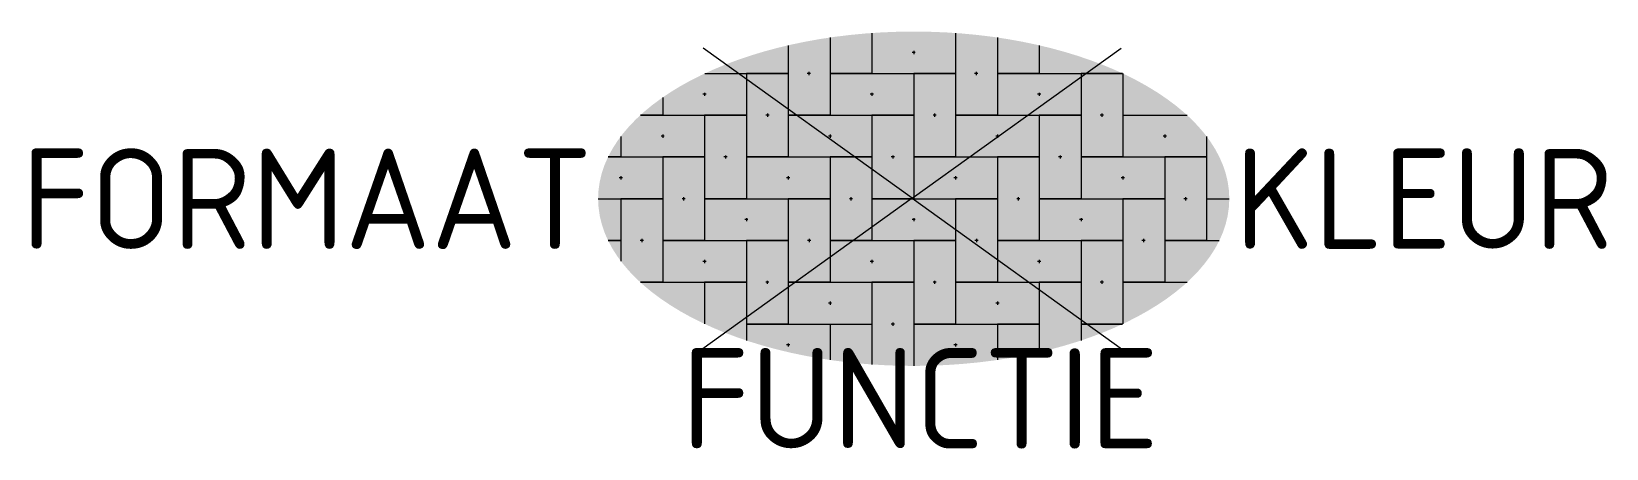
# Model space of a CAD drawing. Extents: x -15.8 to 12.4, y -4.5 to 3.
import ezdxf
from ezdxf.enums import TextEntityAlignment as Align

# ---------------------------------------------------------------- set-up
doc = ezdxf.new("R2010")
doc.units = 0
doc.styles.add('NLCS-ISO', font='NLCS-ISO.ttf')

msp = doc.modelspace()

# ---------------------------------------------------------------- hatches: boundary and pattern name
h = msp.add_hatch(color=254)
h.dxf.hatch_style = 1
edge = h.paths.add_edge_path()
edge.add_ellipse((0, 0), major_axis=(-5.658, 0), ratio=0.530464, start_angle=0, end_angle=360)

# ---------------------------------------------------------------- linework, layer by layer
for p, q in [((-1.5, 2.893), (-1.5, 1.5)), ((-1.5, 2.893), (-1.5, 2.25)), ((-0.75, 2.974), (-0.75, 2.25)), ((-0.75, 2.974), (-0.75, 2.25)), ((0.75, 2.974), (0.75, 1.5)), ((0.75, 2.974), (0.75, 2.25)), ((1.5, 2.893), (1.5, 1.5)), ((1.5, 2.893), (1.5, 2.25)), ((-2.25, 2.753), (-2.25, 1.5)), ((-2.25, 2.753), (-2.25, 2.25)), ((0.029, 2.625), (-0.029, 2.625)), ((0, 2.654), (0, 2.596)), ((2.25, 2.753), (2.25, 2.25)), ((2.25, 2.753), (2.25, 2.25)), ((-1.879, 2.279), (-1.879, 2.221)), ((1.121, 2.279), (1.121, 2.221)), ((-3.743, 2.25), (-3, 2.25)), ((-3.743, 2.25), (-2.25, 2.25)), ((-2.25, 2.25), (-3, 2.25)), ((-3, 2.25), (-3, 0.75)), ((-3, 2.25), (-3, 1.5)), ((-2.25, 2.25), (-2.25, 0.75)), ((-1.849, 2.25), (-1.908, 2.25)), ((-1.5, 2.25), (-1.5, 1.5)), ((-1.5, 2.25), (0, 2.25)), ((-0.75, 2.25), (-1.5, 2.25)), ((-0.75, 2.25), (0.75, 2.25)), ((0.75, 2.25), (0, 2.25)), ((0, 2.25), (0, 0.75)), ((0, 2.25), (0, 1.5)), ((0.75, 2.25), (0.75, 0.75)), ((1.151, 2.25), (1.092, 2.25)), ((1.5, 2.25), (1.5, 1.5)), ((1.5, 2.25), (3, 2.25)), ((2.25, 2.25), (1.5, 2.25)), ((2.25, 2.25), (3.743, 2.25)), ((3, 2.25), (3, 1.5)), ((3.743, 2.25), (3, 2.25)), ((3, 2.25), (3, 0.75)), ((3.75, 2.246), (3.75, 0.75)), ((-4.5, 1.819), (-4.5, 1.5)), ((-4.5, 1.819), (-4.5, 1.5)), ((-3.721, 1.875), (-3.779, 1.875)), ((-3.75, 1.904), (-3.75, 1.846)), ((-0.721, 1.875), (-0.779, 1.875)), ((-0.75, 1.904), (-0.75, 1.846)), ((2.279, 1.875), (2.221, 1.875)), ((2.25, 1.904), (2.25, 1.846)), ((-4.9, 1.5), (-3.75, 1.5)), ((-4.5, 1.5), (-4.9, 1.5)), ((-4.5, 1.5), (-3, 1.5)), ((-3, 1.5), (-3.75, 1.5)), ((-3.75, 1.5), (-3.75, 0)), ((-3.75, 1.5), (-3.75, 0.75)), ((-3, 1.5), (-3, 0)), ((-2.592, 1.5), (-2.651, 1.5)), ((-2.621, 1.529), (-2.621, 1.471)), ((-2.25, 1.5), (-2.25, 0.75)), ((-2.25, 1.5), (-0.75, 1.5)), ((-1.5, 1.5), (-2.25, 1.5)), ((-1.5, 1.5), (0, 1.5)), ((0, 1.5), (-0.75, 1.5)), ((-0.75, 1.5), (-0.75, 0)), ((-0.75, 1.5), (-0.75, 0.75)), ((0, 1.5), (0, 0)), ((0.404, 1.5), (0.346, 1.5)), ((0.375, 1.529), (0.375, 1.471)), ((0.75, 1.5), (0.75, 0.75)), ((0.75, 1.5), (2.25, 1.5)), ((1.5, 1.5), (0.75, 1.5)), ((1.5, 1.5), (3, 1.5)), ((2.25, 1.5), (2.25, 0.75)), ((3, 1.5), (2.25, 1.5)), ((2.25, 1.5), (2.25, 0)), ((3, 1.5), (3, 0)), ((3.401, 1.5), (3.342, 1.5)), ((3.371, 1.529), (3.371, 1.471)), ((3.75, 1.5), (3.75, 0.75)), ((3.75, 1.5), (4.9, 1.5)), ((-4.5, 1.154), (-4.5, 1.096)), ((-1.5, 1.154), (-1.5, 1.096)), ((1.5, 1.154), (1.5, 1.096)), ((4.5, 1.154), (4.5, 1.096)), ((-5.25, 1.119), (-5.25, 0.75)), ((-5.25, 1.119), (-5.25, 0.75)), ((-4.471, 1.125), (-4.529, 1.125)), ((-1.471, 1.125), (-1.529, 1.125)), ((1.529, 1.125), (1.471, 1.125)), ((4.529, 1.125), (4.471, 1.125)), ((5.25, 1.119), (5.25, 0.75)), ((-5.478, 0.75), (-4.5, 0.75)), ((-5.25, 0.75), (-5.478, 0.75)), ((-5.25, 0.75), (-3.75, 0.75)), ((-3.75, 0.75), (-4.5, 0.75)), ((-4.5, 0.75), (-4.5, -0.75)), ((-4.5, 0.75), (-4.5, 0)), ((-3.75, 0.75), (-3.75, -0.75)), ((-3.346, 0.75), (-3.404, 0.75)), ((-3.375, 0.779), (-3.375, 0.721)), ((-2.25, 0.75), (-3, 0.75)), ((-3, 0.75), (-3, 0)), ((-3, 0.75), (-1.5, 0.75)), ((-2.25, 0.75), (-0.75, 0.75)), ((-0.75, 0.75), (-1.5, 0.75)), ((-1.5, 0.75), (-1.5, -0.75)), ((-1.5, 0.75), (-1.5, 0)), ((-0.75, 0.75), (-0.75, -0.75)), ((-0.346, 0.75), (-0.404, 0.75)), ((-0.375, 0.779), (-0.375, 0.721)), ((0, 0.75), (1.5, 0.75)), ((0, 0.75), (0, 0)), ((0.75, 0.75), (0, 0.75)), ((0.75, 0.75), (2.25, 0.75)), ((1.5, 0.75), (1.5, 0)), ((2.25, 0.75), (1.5, 0.75)), ((1.5, 0.75), (1.5, -0.75)), ((2.25, 0.75), (2.25, -0.75)), ((2.654, 0.75), (2.596, 0.75)), ((2.625, 0.779), (2.625, 0.721)), ((3, 0.75), (3, 0)), ((3, 0.75), (4.5, 0.75)), ((3.75, 0.75), (3, 0.75)), ((3.75, 0.75), (5.25, 0.75)), ((4.5, 0.75), (4.5, 0)), ((5.25, 0.75), (4.5, 0.75)), ((4.5, 0.75), (4.5, -0.75)), ((5.25, 0.75), (5.25, -0.75)), ((-5.221, 0.375), (-5.279, 0.375)), ((-5.25, 0.404), (-5.25, 0.346)), ((-2.221, 0.375), (-2.279, 0.375)), ((-2.25, 0.404), (-2.25, 0.346)), ((0.779, 0.375), (0.721, 0.375)), ((0.75, 0.404), (0.75, 0.346)), ((3.779, 0.375), (3.721, 0.375)), ((3.75, 0.404), (3.75, 0.346)), ((-4.125, 0.029), (-4.125, -0.029)), ((-1.125, 0.029), (-1.125, -0.029)), ((0, 0), (-0.75, 0)), ((0, 0), (1.5, 0)), ((1.5, 0), (0.75, 0)), ((1.5, 0), (1.5, -1.5)), ((1.904, 0), (1.846, 0)), ((1.875, 0.029), (1.875, -0.029)), ((2.25, 0), (2.25, -0.75)), ((2.25, 0), (3.75, 0)), ((3, 0), (2.25, 0)), ((3, 0), (4.5, 0)), ((3.75, 0), (3.75, -0.75)), ((4.5, 0), (3.75, 0)), ((3.75, 0), (3.75, -1.5)), ((4.5, 0), (4.5, -1.5)), ((4.901, 0), (4.842, 0)), ((4.871, 0.029), (4.871, -0.029)), ((5.25, 0), (5.25, -0.75)), ((5.25, 0), (5.658, 0)), ((-5.658, 0), (-5.25, 0)), ((-5.658, 0), (-4.5, 0)), ((-4.5, 0), (-5.25, 0)), ((-5.25, 0), (-5.25, -1.119)), ((-5.25, 0), (-5.25, -0.75)), ((-4.5, 0), (-4.5, -1.5)), ((-4.096, 0), (-4.154, 0)), ((-3, 0), (-3.75, 0)), ((-3.75, 0), (-3.75, -0.75)), ((-3.75, 0), (-2.25, 0)), ((-3, 0), (-1.5, 0)), ((-1.5, 0), (-2.25, 0)), ((-2.25, 0), (-2.25, -1.5)), ((-2.25, 0), (-2.25, -0.75)), ((-1.5, 0), (-1.5, -1.5)), ((-1.096, 0), (-1.154, 0)), ((-0.75, 0), (-0.75, -0.75)), ((-0.75, 0), (0.75, 0)), ((0.75, 0), (0.75, -0.75)), ((0.75, 0), (0.75, -1.5)), ((-2.971, -0.375), (-3.029, -0.375)), ((-3, -0.346), (-3, -0.404)), ((0.029, -0.375), (-0.029, -0.375)), ((0, -0.346), (0, -0.404)), ((3.029, -0.375), (2.971, -0.375)), ((3, -0.346), (3, -0.404)), ((-5.25, -0.75), (-5.478, -0.75)), ((-5.478, -0.75), (-5.25, -0.75)), ((-5.25, -0.75), (-5.25, -1.119)), ((-4.846, -0.75), (-4.904, -0.75)), ((-4.875, -0.721), (-4.875, -0.779)), ((-3.75, -0.75), (-4.5, -0.75)), ((-4.5, -0.75), (-4.5, -1.5)), ((-4.5, -0.75), (-3, -0.75)), ((-3.75, -0.75), (-2.25, -0.75)), ((-2.25, -0.75), (-3, -0.75)), ((-3, -0.75), (-3, -2.25)), ((-3, -0.75), (-3, -1.5)), ((-2.25, -0.75), (-2.25, -2.25)), ((-1.846, -0.75), (-1.904, -0.75)), ((-1.875, -0.721), (-1.875, -0.779)), ((-0.75, -0.75), (-1.5, -0.75)), ((-1.5, -0.75), (-1.5, -1.5)), ((-1.5, -0.75), (0, -0.75)), ((-0.75, -0.75), (0.75, -0.75)), ((0, -0.75), (0, -1.5)), ((0.75, -0.75), (0, -0.75)), ((0, -0.75), (0, -2.25)), ((0.75, -0.75), (0.75, -2.25)), ((1.154, -0.75), (1.096, -0.75)), ((1.125, -0.721), (1.125, -0.779)), ((1.5, -0.75), (1.5, -1.5)), ((1.5, -0.75), (3, -0.75)), ((2.25, -0.75), (1.5, -0.75)), ((2.25, -0.75), (3.75, -0.75)), ((3, -0.75), (3, -1.5)), ((3.75, -0.75), (3, -0.75)), ((3, -0.75), (3, -2.25)), ((3.75, -0.75), (3.75, -2.246)), ((4.151, -0.75), (4.092, -0.75)), ((4.121, -0.721), (4.121, -0.779)), ((4.5, -0.75), (4.5, -1.5)), ((4.5, -0.75), (5.478, -0.75)), ((5.25, -0.75), (4.5, -0.75)), ((5.25, -0.75), (5.478, -0.75)), ((-3.721, -1.125), (-3.779, -1.125)), ((-3.75, -1.096), (-3.75, -1.154)), ((-0.721, -1.125), (-0.779, -1.125)), ((-0.75, -1.096), (-0.75, -1.154)), ((2.279, -1.125), (2.221, -1.125)), ((2.25, -1.096), (2.25, -1.154)), ((-4.5, -1.5), (-4.9, -1.5)), ((-4.9, -1.5), (-3.75, -1.5)), ((-4.5, -1.5), (-3, -1.5)), ((-3, -1.5), (-3.75, -1.5)), ((-3.75, -1.5), (-3.75, -2.246)), ((-3.75, -1.5), (-3.75, -2.246)), ((-3, -1.5), (-3, -2.544)), ((-2.596, -1.5), (-2.654, -1.5)), ((-2.625, -1.471), (-2.625, -1.529)), ((-1.5, -1.5), (-2.25, -1.5)), ((-2.25, -1.5), (-2.25, -2.25)), ((-2.25, -1.5), (-0.75, -1.5)), ((-1.5, -1.5), (0, -1.5)), ((-0.75, -1.5), (-0.75, -2.25)), ((0, -1.5), (-0.75, -1.5)), ((-0.75, -1.5), (-0.75, -2.974)), ((0, -1.5), (0, -3)), ((0.404, -1.5), (0.346, -1.5)), ((0.375, -1.471), (0.375, -1.529)), ((1.5, -1.5), (0.75, -1.5)), ((0.75, -1.5), (0.75, -2.25)), ((0.75, -1.5), (2.25, -1.5)), ((1.5, -1.5), (3, -1.5)), ((2.25, -1.5), (2.25, -2.25)), ((3, -1.5), (2.25, -1.5)), ((2.25, -1.5), (2.25, -2.753)), ((3, -1.5), (3, -2.544)), ((3.401, -1.496), (3.342, -1.496)), ((3.371, -1.467), (3.371, -1.526)), ((3.75, -1.5), (3.75, -2.246)), ((3.75, -1.5), (4.9, -1.5)), ((4.5, -1.5), (3.75, -1.5)), ((4.5, -1.5), (4.9, -1.5)), ((-1.471, -1.875), (-1.529, -1.875)), ((-1.5, -1.846), (-1.5, -1.904)), ((1.529, -1.875), (1.471, -1.875)), ((1.5, -1.846), (1.5, -1.904)), ((-2.25, -2.25), (-3, -2.25)), ((-3, -2.25), (-3, -2.544)), ((-3, -2.25), (-1.5, -2.25)), ((-2.25, -2.25), (-0.75, -2.25)), ((-1.5, -2.25), (-1.5, -2.893)), ((-0.346, -2.25), (-0.404, -2.25)), ((-0.375, -2.221), (-0.375, -2.279)), ((0.75, -2.25), (0, -2.25)), ((0, -2.25), (0, -3)), ((0, -2.25), (1.5, -2.25)), ((0.75, -2.25), (2.25, -2.25)), ((1.5, -2.25), (1.5, -2.893)), ((2.25, -2.25), (1.5, -2.25)), ((1.5, -2.25), (1.5, -2.893)), ((2.25, -2.25), (2.25, -2.753)), ((3, -2.25), (3, -2.544)), ((3, -2.25), (3.743, -2.25)), ((3.743, -2.25), (3, -2.25)), ((-2.221, -2.625), (-2.279, -2.625)), ((-2.25, -2.596), (-2.25, -2.654)), ((0.779, -2.625), (0.721, -2.625)), ((0.75, -2.596), (0.75, -2.654))]:
    msp.add_line(p, q)
at = {"ltscale": 0.1}
for q in [(-3.772, 2.706), (3.719, 2.706), (-3.798, -2.705), (3.744, -2.705)]:
    msp.add_line((-0.027, 0.01), q, dxfattribs=at)

# ---------------------------------------------------------------- texts
at = {"style": 'NLCS-ISO'}
msp.add_attdef('FORMAAT', text='30x15', height=1.8, dxfattribs=at).set_placement((-5.758, 0), align=Align.MIDDLE_RIGHT)
msp.add_attdef('KLEUR', text='G', height=1.8, dxfattribs=at).set_placement((5.758, 0), align=Align.MIDDLE_LEFT)
at = {"style": 'NLCS-ISO', "flags": 1}
msp.add_attdef('FUNCTIE', text='', height=1.8, dxfattribs=at).set_placement((0.116, -3.585), align=Align.MIDDLE_CENTER)

doc.saveas('drawing.dxf')
